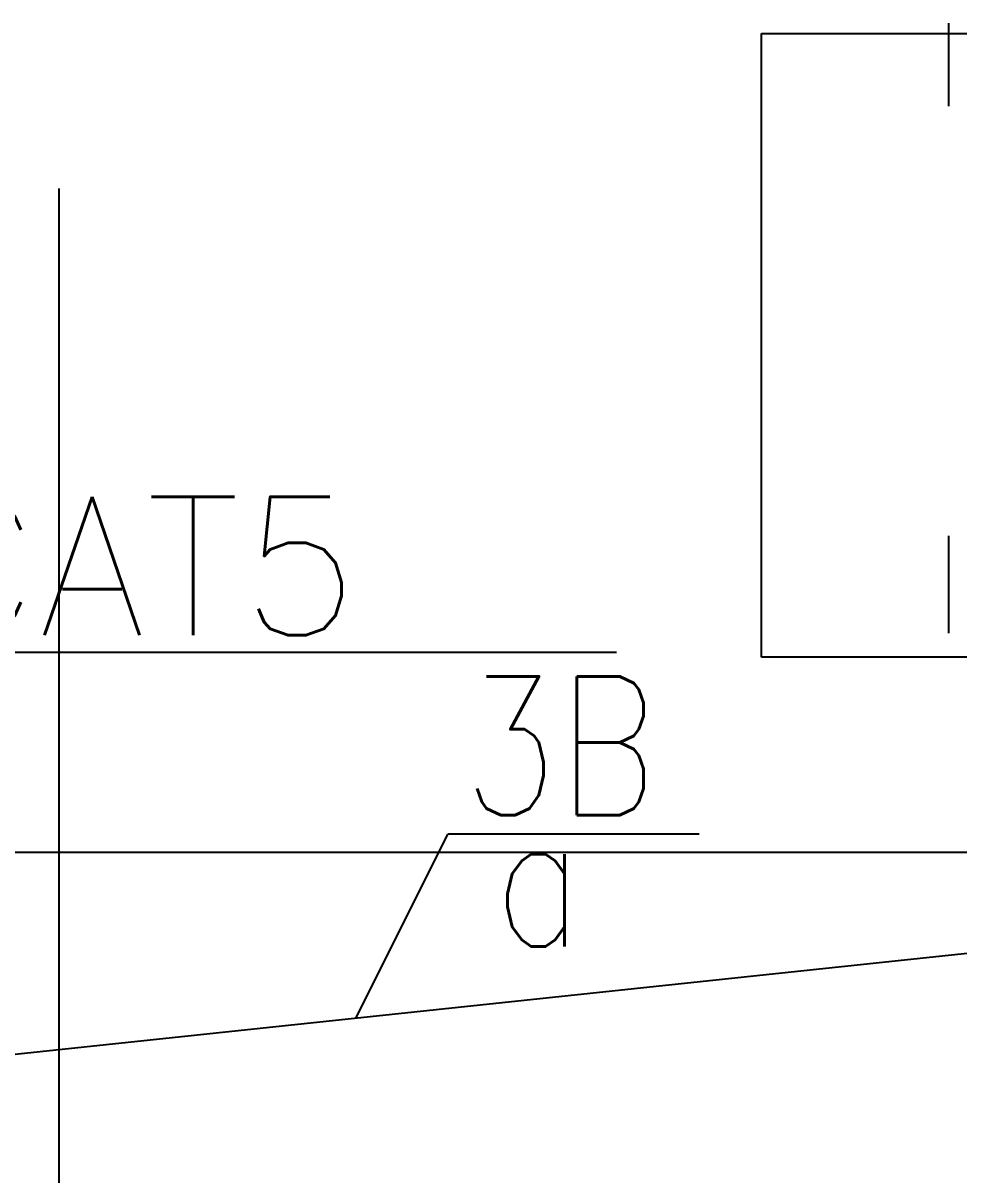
# Model space of a CAD drawing. Header units: inches. Extents: x 567429 to 582707, y 126347 to 133675.
# Drawn here: x 581548 to 581683, y 129074.5 to 129240.7 of the extents above; entities that cross this region are included whole.
import ezdxf

# ---------------------------------------------------------------- set-up
doc = ezdxf.new("R2010")
doc.units = ezdxf.units.IN
doc.header["$MEASUREMENT"] = 0
for name, color, linetype in [('mobl', 11, 'Continuous'), ('NURSE CALL', 3, 'Continuous'), ('NURSE CALL WIRE', 4, 'Continuous'), ('SOCKET', 3, 'Continuous'), ('SOCKET WIRE', 4, 'Continuous')]:
    doc.layers.add(name, color=color, linetype=linetype)
doc.styles.add('ROMANS', font='romans.shx')
doc.linetypes.add('ZIGZAG', pattern='A,0.0001,-0.2,[131,ltypeshp.shx,S=0.2,R=0,X=-0.2,Y=0],-0.4,[131,ltypeshp.shx,S=0.2,R=180,X=0.2,Y=0],-0.2', length=0.8001)

msp = doc.modelspace()

# ---------------------------------------------------------------- linework, layer by layer
at = {"layer": 'mobl', "color": 15}
for p, q in [((581681.49, 129240.7), (581681.49, 129228.7)), ((581654.49, 129239.2), (581854.49, 129239.2)), ((581654.49, 129149.2), (581654.49, 129239.2)), ((581681.49, 129166.7), (581681.49, 129152.7)), ((581854.49, 129149.2), (581654.49, 129149.2))]:
    msp.add_line(p, q, dxfattribs=at)
at = {"layer": 'mobl', "color": 15, "linetype": 'ZIGZAG', "ltscale": 20}
msp.add_line((581553.1, 129216.84), (581553.1, 129020.79), dxfattribs=at)
at = {"layer": 'NURSE CALL', "color": 30}
msp.add_line((581370.01, 129149.93), (581633.6, 129149.93), dxfattribs=at)
at = {"layer": 'NURSE CALL WIRE'}
msp.add_line((581829.76, 129121.05), (581231.73, 129121.05), dxfattribs=at)
at = {"layer": 'SOCKET', "color": 30, "ltscale": 100}
for p in [(581596, 129097.16), (581645.51, 129123.67)]:
    msp.add_line(p, (581609.25, 129123.67), dxfattribs=at)
at = {"layer": 'SOCKET WIRE'}
msp.add_line((581484.81, 129085.37), (581829.76, 129121.95), dxfattribs=at)

# ---------------------------------------------------------------- texts
at = {"layer": 'NURSE CALL', "color": 2, "style": 'ROMANS'}
msp.add_text('4P.T.C OR CAT5', height=20, dxfattribs=at).set_placement((581383.91, 129152.37))
at = {"layer": 'SOCKET', "color": 2, "style": 'ROMANS', "width": 0.8}
for s, p in [('3B', (581611.41, 129126.44)), ('a', (581615.79, 129107.47))]:
    msp.add_text(s, height=20, dxfattribs=at).set_placement(p)

doc.saveas('drawing.dxf')
